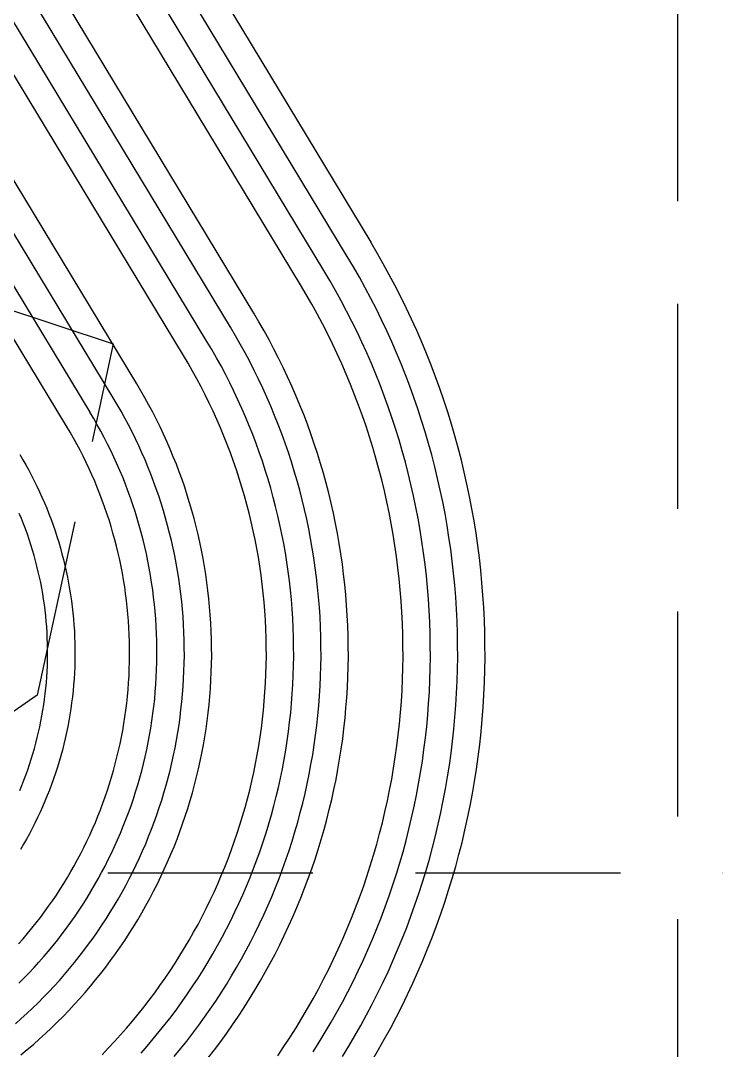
# Model space of a CAD drawing. Header units: inches. Extents: x 2439273 to 2445077, y 7048639 to 7057917.
# Drawn here: x 2443237 to 2443338.8, y 7054554.9 to 7054705.5 of the extents above; entities that cross this region are included whole.
import ezdxf

# ---------------------------------------------------------------- set-up
doc = ezdxf.new("R2010")
doc.units = ezdxf.units.IN
doc.header["$LTSCALE"] = 300
doc.header["$MEASUREMENT"] = 0
doc.linetypes.add('DASHEDX2', pattern=[0.165, 0.125, -0.04])
doc.linetypes.add('HIDDEN', pattern=[0.375, 0.25, -0.125])
for name, color, linetype in [('EC', 43, 'DASHEDX2'), ('GRID', 254, 'HIDDEN'), ('PC', 43, 'DASHEDX2')]:
    doc.layers.add(name, color=color, linetype=linetype)

msp = doc.modelspace()

# ---------------------------------------------------------------- linework, layer by layer
at = {"layer": 'EC', "color": 43, "linetype": 'DASHEDX2', "flags": 128}
msp.add_lwpolyline([(2443511.86, 7055435.69), (2443507.19, 7055433.93), (2443504.92, 7055421.65), (2443497.25, 7055420.13), (2443493.6, 7055414.26), (2443492.04, 7055408.71), (2443453.84, 7055338.29), (2443452.7, 7055338.52), (2443451.86, 7055336.53), (2443450.09, 7055338.2), (2443448.59, 7055338.18), (2443448.86, 7055335.31), (2443447.1, 7055324.38), (2443435.73, 7055265.16), (2443433.88, 7055220.34), (2443432.33, 7055199.94), (2443415, 7055185.53), (2443374.98, 7055140.83), (2443363.17, 7055125.15), (2443361.98, 7055125.32), (2443352.8, 7055115.4), (2443360.63, 7055100.65), (2443360.78, 7055026.45), (2443360.08, 7055002.86), (2443371.99, 7055000.24), (2443418.36, 7054969.02), (2443406.62, 7054944.25), (2443471.96, 7054977.42), (2443529.63, 7055009.81), (2443530.14, 7055004.94), (2443526.02, 7054979.98), (2443532.77, 7054960.1), (2443566.31, 7054989.6), (2443585.78, 7055037.99), (2443590.53, 7055042.01), (2443604.79, 7055023.27), (2443656.99, 7055029.71), (2443666.14, 7055031.02), (2443668.26, 7055035.44), (2443677.41, 7055035.82), (2443700.95, 7055032.28), (2443762.1, 7055059.05), (2443763.15, 7055060.24), (2443766.99, 7055058.73), (2443764.53, 7055055.73), (2443756.65, 7055051.52), (2443680.7, 7055010.81), (2443660.78, 7055001.76), (2443596.08, 7054965.38), (2443563.89, 7054949.67), (2443557.22, 7054967.25), (2443516.36, 7054938.06), (2443513.96, 7054938.18), (2443484.06, 7054953.25), (2443466.24, 7054946.57), (2443395.92, 7054911.21), (2443373.7, 7054893.59), (2443320.91, 7054852.94), (2443294.85, 7054833.78), (2443252.66, 7054806.13), (2443242.56, 7054802.47), (2443216.02, 7054772.74), (2443185.64, 7054756.34), (2443163.8, 7054743.97), (2443165.29, 7054737.85), (2443191.1, 7054747.48), (2443219.19, 7054668.57), (2443250.56, 7054658.22), (2443239.44, 7054606.81), (2443211.38, 7054587.7), (2443212.53, 7054520.04), (2443222.29, 7054468.32), (2443228.27, 7054442.89), (2443213.74, 7054431.04), (2443183.1, 7054359.82), (2443181.79, 7054352.66), (2443174.19, 7054331.77), (2443166.51, 7054304.53)], dxfattribs=at)
at = {"layer": 'GRID', "linetype": 'HIDDEN', "ltscale": 0.4}
for p, q in [((2443333.14, 7049369.08), (2443333.14, 7057765.42)), ((2439424.76, 7054580.82), (2444925.44, 7054580.82))]:
    msp.add_line(p, q, dxfattribs=at)
at = {"layer": 'PC', "color": 24, "linetype": 'Continuous', "flags": 128}
for points in [[(2443020.91, 7055115.24), (2443288.22, 7054673.07)], [(2443284.79, 7054671), (2443017.48, 7055113.17)], [(2443281.37, 7054668.93), (2443014.06, 7055111.1)], [(2443277.95, 7054666.86), (2443010.64, 7055109.03)], [(2443271.1, 7054662.72), (2443003.79, 7055104.89)], [(2443267.68, 7054660.65), (2443000.37, 7055102.82)], [(2443264.26, 7054658.58), (2442996.94, 7055100.75)], [(2443260.83, 7054656.51), (2442993.52, 7055098.69)], [(2443253.99, 7054652.37), (2442986.68, 7055094.55)], [(2443250.56, 7054650.3), (2442983.25, 7055092.48)], [(2442979.83, 7055090.41), (2443247.14, 7054648.23)], [(2443243.72, 7054646.16), (2442976.41, 7055088.34)], [(2443288.44, 7054553.4), (2443289.36, 7054554.97), (2443290.26, 7054556.56), (2443291.14, 7054558.16), (2443291.99, 7054559.77), (2443292.81, 7054561.39), (2443293.61, 7054563.03), (2443294.38, 7054564.68), (2443295.13, 7054566.34), (2443295.85, 7054568.02), (2443296.54, 7054569.7), (2443297.21, 7054571.4), (2443297.85, 7054573.1), (2443298.47, 7054574.82), (2443299.05, 7054576.54), (2443299.61, 7054578.28), (2443300.14, 7054580.02), (2443300.65, 7054581.77), (2443301.13, 7054583.53), (2443301.58, 7054585.29), (2443302, 7054587.07), (2443302.39, 7054588.85), (2443302.76, 7054590.63), (2443303.1, 7054592.42), (2443303.41, 7054594.22), (2443303.69, 7054596.02), (2443303.94, 7054597.82), (2443304.17, 7054599.63), (2443304.37, 7054601.44), (2443304.53, 7054603.26), (2443304.67, 7054605.07), (2443304.78, 7054606.89), (2443304.87, 7054608.71), (2443304.92, 7054610.53), (2443304.95, 7054612.35), (2443304.94, 7054614.18), (2443304.91, 7054616), (2443304.85, 7054617.82), (2443304.76, 7054619.64), (2443304.64, 7054621.46), (2443304.5, 7054623.27), (2443304.32, 7054625.09), (2443304.12, 7054626.9), (2443303.89, 7054628.71), (2443303.63, 7054630.51), (2443303.34, 7054632.31), (2443303.02, 7054634.1), (2443302.68, 7054635.89), (2443302.3, 7054637.68), (2443301.9, 7054639.45), (2443301.48, 7054641.22), (2443301.02, 7054642.99), (2443300.53, 7054644.74), (2443300.02, 7054646.49), (2443299.48, 7054648.23), (2443298.92, 7054649.97), (2443298.32, 7054651.69), (2443297.7, 7054653.4), (2443297.06, 7054655.11), (2443296.38, 7054656.8), (2443295.68, 7054658.48), (2443294.96, 7054660.15), (2443294.2, 7054661.81), (2443293.42, 7054663.46), (2443292.62, 7054665.09), (2443291.79, 7054666.71), (2443290.93, 7054668.32), (2443290.05, 7054669.92), (2443289.15, 7054671.5), (2443288.22, 7054673.07)], [(2443284.09, 7054553.96), (2443285.01, 7054555.46), (2443285.9, 7054556.98), (2443286.77, 7054558.51), (2443287.61, 7054560.05), (2443288.43, 7054561.61), (2443289.23, 7054563.18), (2443290, 7054564.76), (2443290.75, 7054566.35), (2443291.47, 7054567.95), (2443292.16, 7054569.57), (2443292.83, 7054571.2), (2443293.48, 7054572.83), (2443294.1, 7054574.48), (2443294.69, 7054576.14), (2443295.26, 7054577.8), (2443295.8, 7054579.48), (2443296.31, 7054581.16), (2443296.8, 7054582.85), (2443297.26, 7054584.55), (2443297.69, 7054586.25), (2443298.1, 7054587.96), (2443298.48, 7054589.68), (2443298.84, 7054591.4), (2443299.16, 7054593.13), (2443299.46, 7054594.87), (2443299.73, 7054596.6), (2443299.98, 7054598.35), (2443300.2, 7054600.09), (2443300.39, 7054601.84), (2443300.55, 7054603.59), (2443300.68, 7054605.35), (2443300.79, 7054607.1), (2443300.87, 7054608.86), (2443300.92, 7054610.62), (2443300.95, 7054612.38), (2443300.94, 7054614.14), (2443300.91, 7054615.9), (2443300.85, 7054617.66), (2443300.77, 7054619.41), (2443300.65, 7054621.17), (2443300.51, 7054622.92), (2443300.34, 7054624.67), (2443300.15, 7054626.42), (2443299.92, 7054628.17), (2443299.67, 7054629.91), (2443299.39, 7054631.64), (2443299.09, 7054633.38), (2443298.76, 7054635.1), (2443298.4, 7054636.83), (2443298.01, 7054638.54), (2443297.6, 7054640.25), (2443297.15, 7054641.96), (2443296.69, 7054643.65), (2443296.19, 7054645.34), (2443295.67, 7054647.02), (2443295.13, 7054648.69), (2443294.55, 7054650.36), (2443293.95, 7054652.01), (2443293.33, 7054653.66), (2443292.68, 7054655.29), (2443292, 7054656.91), (2443291.3, 7054658.53), (2443290.57, 7054660.13), (2443289.82, 7054661.72), (2443289.05, 7054663.3), (2443288.24, 7054664.86), (2443287.42, 7054666.42), (2443286.57, 7054667.96), (2443285.69, 7054669.48), (2443284.79, 7054671)], [(2443279.78, 7054554.64), (2443280.69, 7054556.07), (2443281.57, 7054557.52), (2443282.44, 7054558.98), (2443283.27, 7054560.45), (2443284.09, 7054561.94), (2443284.88, 7054563.44), (2443285.65, 7054564.96), (2443286.39, 7054566.48), (2443287.11, 7054568.02), (2443287.8, 7054569.57), (2443288.48, 7054571.12), (2443289.12, 7054572.69), (2443289.74, 7054574.27), (2443290.34, 7054575.86), (2443290.91, 7054577.46), (2443291.46, 7054579.06), (2443291.98, 7054580.68), (2443292.48, 7054582.3), (2443292.95, 7054583.93), (2443293.39, 7054585.57), (2443293.81, 7054587.21), (2443294.2, 7054588.86), (2443294.57, 7054590.52), (2443294.91, 7054592.18), (2443295.23, 7054593.84), (2443295.51, 7054595.52), (2443295.78, 7054597.19), (2443296.01, 7054598.87), (2443296.22, 7054600.56), (2443296.41, 7054602.24), (2443296.56, 7054603.93), (2443296.69, 7054605.62), (2443296.8, 7054607.32), (2443296.87, 7054609.01), (2443296.92, 7054610.71), (2443296.95, 7054612.4), (2443296.94, 7054614.1), (2443296.91, 7054615.8), (2443296.86, 7054617.49), (2443296.77, 7054619.19), (2443296.66, 7054620.88), (2443296.53, 7054622.57), (2443296.37, 7054624.26), (2443296.18, 7054625.94), (2443295.96, 7054627.63), (2443295.72, 7054629.31), (2443295.45, 7054630.98), (2443295.15, 7054632.65), (2443294.83, 7054634.32), (2443294.49, 7054635.98), (2443294.11, 7054637.63), (2443293.71, 7054639.28), (2443293.29, 7054640.92), (2443292.84, 7054642.56), (2443292.36, 7054644.19), (2443291.86, 7054645.81), (2443291.33, 7054647.42), (2443290.78, 7054649.02), (2443290.2, 7054650.62), (2443289.6, 7054652.21), (2443288.97, 7054653.78), (2443288.32, 7054655.35), (2443287.65, 7054656.9), (2443286.94, 7054658.45), (2443286.22, 7054659.98), (2443285.47, 7054661.5), (2443284.7, 7054663.01), (2443283.9, 7054664.51), (2443283.08, 7054666), (2443282.24, 7054667.47), (2443281.37, 7054668.93)], [(2443274.61, 7054554.08), (2443275.53, 7054555.43), (2443276.42, 7054556.8), (2443277.29, 7054558.18), (2443278.14, 7054559.57), (2443278.97, 7054560.98), (2443279.78, 7054562.4), (2443280.56, 7054563.84), (2443281.33, 7054565.28), (2443282.07, 7054566.74), (2443282.78, 7054568.21), (2443283.47, 7054569.69), (2443284.14, 7054571.18), (2443284.79, 7054572.68), (2443285.41, 7054574.19), (2443286.01, 7054575.71), (2443286.59, 7054577.24), (2443287.14, 7054578.77), (2443287.66, 7054580.32), (2443288.16, 7054581.88), (2443288.64, 7054583.44), (2443289.09, 7054585.01), (2443289.52, 7054586.58), (2443289.93, 7054588.17), (2443290.3, 7054589.76), (2443290.66, 7054591.35), (2443290.99, 7054592.95), (2443291.29, 7054594.56), (2443291.57, 7054596.17), (2443291.82, 7054597.78), (2443292.05, 7054599.4), (2443292.25, 7054601.02), (2443292.43, 7054602.64), (2443292.58, 7054604.27), (2443292.7, 7054605.9), (2443292.8, 7054607.53), (2443292.87, 7054609.16), (2443292.92, 7054610.79), (2443292.95, 7054612.43), (2443292.94, 7054614.06), (2443292.91, 7054615.69), (2443292.86, 7054617.33), (2443292.78, 7054618.96), (2443292.67, 7054620.59), (2443292.54, 7054622.22), (2443292.39, 7054623.84), (2443292.2, 7054625.47), (2443292, 7054627.09), (2443291.76, 7054628.7), (2443291.51, 7054630.32), (2443291.22, 7054631.93), (2443290.91, 7054633.53), (2443290.58, 7054635.13), (2443290.22, 7054636.72), (2443289.83, 7054638.31), (2443289.43, 7054639.89), (2443288.99, 7054641.47), (2443288.53, 7054643.03), (2443288.05, 7054644.59), (2443287.54, 7054646.15), (2443287.01, 7054647.69), (2443286.45, 7054649.23), (2443285.87, 7054650.76), (2443285.27, 7054652.27), (2443284.64, 7054653.78), (2443283.99, 7054655.28), (2443283.32, 7054656.77), (2443282.62, 7054658.24), (2443281.9, 7054659.71), (2443281.15, 7054661.16), (2443280.38, 7054662.61), (2443279.59, 7054664.04), (2443278.78, 7054665.45), (2443277.95, 7054666.86)], [(2443264.45, 7054553.76), (2443265.37, 7054554.95), (2443266.27, 7054556.16), (2443267.16, 7054557.38), (2443268.02, 7054558.62), (2443268.87, 7054559.86), (2443269.69, 7054561.13), (2443270.5, 7054562.4), (2443271.28, 7054563.69), (2443272.05, 7054564.99), (2443272.79, 7054566.3), (2443273.52, 7054567.62), (2443274.22, 7054568.96), (2443274.9, 7054570.3), (2443275.56, 7054571.66), (2443276.2, 7054573.02), (2443276.82, 7054574.4), (2443277.42, 7054575.78), (2443277.99, 7054577.18), (2443278.54, 7054578.58), (2443279.07, 7054579.99), (2443279.58, 7054581.41), (2443280.07, 7054582.84), (2443280.53, 7054584.27), (2443280.97, 7054585.72), (2443281.39, 7054587.16), (2443281.79, 7054588.62), (2443282.16, 7054590.08), (2443282.51, 7054591.55), (2443282.83, 7054593.02), (2443283.14, 7054594.5), (2443283.42, 7054595.98), (2443283.67, 7054597.46), (2443283.91, 7054598.95), (2443284.12, 7054600.45), (2443284.3, 7054601.94), (2443284.47, 7054603.44), (2443284.6, 7054604.95), (2443284.72, 7054606.45), (2443284.81, 7054607.95), (2443284.88, 7054609.46), (2443284.93, 7054610.97), (2443284.95, 7054612.48), (2443284.94, 7054613.98), (2443284.92, 7054615.49), (2443284.87, 7054617), (2443284.79, 7054618.5), (2443284.7, 7054620.01), (2443284.57, 7054621.51), (2443284.43, 7054623.01), (2443284.26, 7054624.51), (2443284.07, 7054626.01), (2443283.85, 7054627.5), (2443283.62, 7054628.99), (2443283.35, 7054630.47), (2443283.07, 7054631.95), (2443282.76, 7054633.43), (2443282.43, 7054634.9), (2443282.07, 7054636.37), (2443281.7, 7054637.83), (2443281.3, 7054639.28), (2443280.87, 7054640.73), (2443280.43, 7054642.17), (2443279.96, 7054643.6), (2443279.47, 7054645.03), (2443278.95, 7054646.45), (2443278.42, 7054647.86), (2443277.86, 7054649.26), (2443277.28, 7054650.65), (2443276.68, 7054652.03), (2443276.06, 7054653.4), (2443275.41, 7054654.77), (2443274.75, 7054656.12), (2443274.06, 7054657.46), (2443273.35, 7054658.79), (2443272.62, 7054660.11), (2443271.87, 7054661.42), (2443271.1, 7054662.72)], [(2443259.48, 7054553.98), (2443260.4, 7054555.1), (2443261.3, 7054556.23), (2443262.18, 7054557.37), (2443263.05, 7054558.53), (2443263.9, 7054559.7), (2443264.73, 7054560.88), (2443265.54, 7054562.08), (2443266.33, 7054563.29), (2443267.1, 7054564.51), (2443267.85, 7054565.75), (2443268.59, 7054566.99), (2443269.3, 7054568.25), (2443269.99, 7054569.52), (2443270.67, 7054570.79), (2443271.32, 7054572.08), (2443271.95, 7054573.38), (2443272.57, 7054574.69), (2443273.16, 7054576.01), (2443273.73, 7054577.34), (2443274.28, 7054578.67), (2443274.81, 7054580.02), (2443275.32, 7054581.37), (2443275.81, 7054582.73), (2443276.27, 7054584.1), (2443276.72, 7054585.47), (2443277.14, 7054586.85), (2443277.54, 7054588.24), (2443277.92, 7054589.64), (2443278.27, 7054591.04), (2443278.61, 7054592.44), (2443278.92, 7054593.85), (2443279.21, 7054595.27), (2443279.48, 7054596.69), (2443279.73, 7054598.11), (2443279.95, 7054599.54), (2443280.15, 7054600.97), (2443280.33, 7054602.41), (2443280.49, 7054603.84), (2443280.62, 7054605.28), (2443280.73, 7054606.72), (2443280.82, 7054608.17), (2443280.88, 7054609.61), (2443280.93, 7054611.05), (2443280.95, 7054612.5), (2443280.94, 7054613.94), (2443280.92, 7054615.39), (2443280.87, 7054616.83), (2443280.8, 7054618.28), (2443280.71, 7054619.72), (2443280.59, 7054621.16), (2443280.45, 7054622.6), (2443280.29, 7054624.03), (2443280.11, 7054625.47), (2443279.9, 7054626.9), (2443279.67, 7054628.32), (2443279.42, 7054629.75), (2443279.15, 7054631.17), (2443278.85, 7054632.58), (2443278.53, 7054633.99), (2443278.19, 7054635.4), (2443277.83, 7054636.79), (2443277.45, 7054638.19), (2443277.04, 7054639.58), (2443276.61, 7054640.96), (2443276.17, 7054642.33), (2443275.7, 7054643.7), (2443275.2, 7054645.05), (2443274.69, 7054646.41), (2443274.16, 7054647.75), (2443273.6, 7054649.08), (2443273.02, 7054650.41), (2443272.43, 7054651.72), (2443271.81, 7054653.03), (2443271.17, 7054654.33), (2443270.51, 7054655.61), (2443269.83, 7054656.89), (2443269.14, 7054658.15), (2443268.42, 7054659.41), (2443267.68, 7054660.65)], [(2443254.61, 7054554.46), (2443255.52, 7054555.5), (2443256.41, 7054556.55), (2443257.29, 7054557.62), (2443258.16, 7054558.7), (2443259, 7054559.79), (2443259.83, 7054560.9), (2443260.64, 7054562.02), (2443261.43, 7054563.15), (2443262.21, 7054564.3), (2443262.96, 7054565.45), (2443263.7, 7054566.62), (2443264.42, 7054567.8), (2443265.12, 7054568.99), (2443265.81, 7054570.2), (2443266.47, 7054571.41), (2443267.11, 7054572.63), (2443267.74, 7054573.86), (2443268.35, 7054575.11), (2443268.93, 7054576.36), (2443269.5, 7054577.62), (2443270.04, 7054578.89), (2443270.57, 7054580.17), (2443271.08, 7054581.45), (2443271.56, 7054582.75), (2443272.03, 7054584.05), (2443272.48, 7054585.36), (2443272.9, 7054586.67), (2443273.3, 7054587.99), (2443273.69, 7054589.32), (2443274.05, 7054590.66), (2443274.39, 7054592), (2443274.71, 7054593.34), (2443275.01, 7054594.69), (2443275.29, 7054596.04), (2443275.54, 7054597.4), (2443275.78, 7054598.76), (2443275.99, 7054600.13), (2443276.19, 7054601.5), (2443276.36, 7054602.87), (2443276.51, 7054604.24), (2443276.63, 7054605.62), (2443276.74, 7054607), (2443276.82, 7054608.38), (2443276.89, 7054609.76), (2443276.93, 7054611.14), (2443276.95, 7054612.52), (2443276.94, 7054613.91), (2443276.92, 7054615.29), (2443276.87, 7054616.67), (2443276.81, 7054618.05), (2443276.72, 7054619.43), (2443276.61, 7054620.81), (2443276.47, 7054622.18), (2443276.32, 7054623.56), (2443276.14, 7054624.93), (2443275.95, 7054626.3), (2443275.73, 7054627.66), (2443275.49, 7054629.02), (2443275.23, 7054630.38), (2443274.94, 7054631.73), (2443274.64, 7054633.08), (2443274.31, 7054634.42), (2443273.97, 7054635.76), (2443273.6, 7054637.1), (2443273.21, 7054638.42), (2443272.8, 7054639.74), (2443272.37, 7054641.06), (2443271.92, 7054642.36), (2443271.45, 7054643.66), (2443270.96, 7054644.96), (2443270.45, 7054646.24), (2443269.92, 7054647.52), (2443269.37, 7054648.78), (2443268.8, 7054650.04), (2443268.21, 7054651.29), (2443267.6, 7054652.53), (2443266.97, 7054653.76), (2443266.32, 7054654.98), (2443265.65, 7054656.19), (2443264.96, 7054657.39), (2443264.26, 7054658.58)], [(2443248.92, 7054554.23), (2443249.83, 7054555.18), (2443250.73, 7054556.15), (2443251.62, 7054557.12), (2443252.49, 7054558.12), (2443253.35, 7054559.12), (2443254.19, 7054560.14), (2443255.01, 7054561.17), (2443255.82, 7054562.21), (2443256.61, 7054563.27), (2443257.38, 7054564.34), (2443258.14, 7054565.42), (2443258.88, 7054566.51), (2443259.6, 7054567.62), (2443260.3, 7054568.73), (2443260.99, 7054569.86), (2443261.66, 7054571), (2443262.31, 7054572.14), (2443262.95, 7054573.3), (2443263.56, 7054574.47), (2443264.16, 7054575.64), (2443264.74, 7054576.83), (2443265.3, 7054578.03), (2443265.84, 7054579.23), (2443266.36, 7054580.44), (2443266.86, 7054581.66), (2443267.34, 7054582.89), (2443267.81, 7054584.12), (2443268.25, 7054585.37), (2443268.68, 7054586.62), (2443269.08, 7054587.87), (2443269.47, 7054589.13), (2443269.84, 7054590.4), (2443270.18, 7054591.67), (2443270.51, 7054592.95), (2443270.81, 7054594.24), (2443271.1, 7054595.52), (2443271.36, 7054596.82), (2443271.61, 7054598.11), (2443271.83, 7054599.41), (2443272.04, 7054600.72), (2443272.22, 7054602.02), (2443272.38, 7054603.33), (2443272.53, 7054604.64), (2443272.65, 7054605.96), (2443272.75, 7054607.27), (2443272.83, 7054608.59), (2443272.89, 7054609.91), (2443272.93, 7054611.23), (2443272.95, 7054612.55), (2443272.94, 7054613.87), (2443272.92, 7054615.19), (2443272.88, 7054616.5), (2443272.81, 7054617.82), (2443272.73, 7054619.14), (2443272.62, 7054620.45), (2443272.49, 7054621.77), (2443272.35, 7054623.08), (2443272.18, 7054624.39), (2443271.99, 7054625.69), (2443271.78, 7054627), (2443271.55, 7054628.3), (2443271.3, 7054629.59), (2443271.03, 7054630.88), (2443270.74, 7054632.17), (2443270.43, 7054633.45), (2443270.1, 7054634.73), (2443269.75, 7054636), (2443269.38, 7054637.27), (2443268.99, 7054638.53), (2443268.58, 7054639.78), (2443268.15, 7054641.03), (2443267.7, 7054642.27), (2443267.23, 7054643.51), (2443266.75, 7054644.73), (2443266.24, 7054645.95), (2443265.71, 7054647.16), (2443265.17, 7054648.36), (2443264.6, 7054649.55), (2443264.02, 7054650.74), (2443263.42, 7054651.91), (2443262.8, 7054653.08), (2443262.16, 7054654.23), (2443261.51, 7054655.38), (2443260.83, 7054656.51)], [(2443237.04, 7054554.2), (2443237.96, 7054554.97), (2443238.86, 7054555.74), (2443239.76, 7054556.53), (2443240.64, 7054557.34), (2443241.51, 7054558.16), (2443242.36, 7054558.99), (2443243.21, 7054559.84), (2443244.03, 7054560.7), (2443244.85, 7054561.57), (2443245.65, 7054562.45), (2443246.44, 7054563.35), (2443247.21, 7054564.26), (2443247.97, 7054565.18), (2443248.72, 7054566.11), (2443249.45, 7054567.06), (2443250.16, 7054568.01), (2443250.86, 7054568.98), (2443251.55, 7054569.96), (2443252.22, 7054570.95), (2443252.87, 7054571.94), (2443253.51, 7054572.95), (2443254.13, 7054573.97), (2443254.74, 7054575), (2443255.33, 7054576.04), (2443255.9, 7054577.09), (2443256.46, 7054578.14), (2443257, 7054579.21), (2443257.52, 7054580.28), (2443258.02, 7054581.36), (2443258.51, 7054582.45), (2443258.99, 7054583.55), (2443259.44, 7054584.65), (2443259.88, 7054585.76), (2443260.3, 7054586.88), (2443260.7, 7054588), (2443261.09, 7054589.13), (2443261.45, 7054590.27), (2443261.8, 7054591.41), (2443262.13, 7054592.56), (2443262.44, 7054593.71), (2443262.74, 7054594.87), (2443263.02, 7054596.03), (2443263.27, 7054597.19), (2443263.51, 7054598.36), (2443263.74, 7054599.54), (2443263.94, 7054600.71), (2443264.12, 7054601.89), (2443264.29, 7054603.07), (2443264.44, 7054604.26), (2443264.57, 7054605.45), (2443264.68, 7054606.63), (2443264.77, 7054607.82), (2443264.84, 7054609.02), (2443264.89, 7054610.21), (2443264.93, 7054611.4), (2443264.95, 7054612.6), (2443264.94, 7054613.79), (2443264.92, 7054614.98), (2443264.88, 7054616.18), (2443264.83, 7054617.37), (2443264.75, 7054618.56), (2443264.65, 7054619.75), (2443264.54, 7054620.94), (2443264.4, 7054622.12), (2443264.25, 7054623.31), (2443264.08, 7054624.49), (2443263.89, 7054625.67), (2443263.69, 7054626.84), (2443263.46, 7054628.02), (2443263.22, 7054629.19), (2443262.95, 7054630.35), (2443262.67, 7054631.51), (2443262.37, 7054632.67), (2443262.06, 7054633.82), (2443261.72, 7054634.96), (2443261.37, 7054636.1), (2443261, 7054637.24), (2443260.61, 7054638.37), (2443260.2, 7054639.49), (2443259.78, 7054640.6), (2443259.34, 7054641.71), (2443258.88, 7054642.82), (2443258.4, 7054643.91), (2443257.91, 7054645), (2443257.4, 7054646.08), (2443256.87, 7054647.15), (2443256.33, 7054648.21), (2443255.77, 7054649.27), (2443255.19, 7054650.31), (2443254.6, 7054651.35), (2443253.99, 7054652.37)], [(2443236.24, 7054558.76), (2443237.08, 7054559.51), (2443237.92, 7054560.27), (2443238.74, 7054561.05), (2443239.55, 7054561.84), (2443240.35, 7054562.64), (2443241.14, 7054563.45), (2443241.91, 7054564.28), (2443242.67, 7054565.11), (2443243.41, 7054565.96), (2443244.15, 7054566.83), (2443244.87, 7054567.7), (2443245.57, 7054568.58), (2443246.26, 7054569.48), (2443246.94, 7054570.38), (2443247.6, 7054571.3), (2443248.25, 7054572.23), (2443248.89, 7054573.16), (2443249.51, 7054574.11), (2443250.11, 7054575.06), (2443250.7, 7054576.03), (2443251.27, 7054577), (2443251.83, 7054577.99), (2443252.37, 7054578.98), (2443252.9, 7054579.98), (2443253.41, 7054580.99), (2443253.91, 7054582.01), (2443254.39, 7054583.03), (2443254.85, 7054584.06), (2443255.3, 7054585.1), (2443255.73, 7054586.15), (2443256.15, 7054587.2), (2443256.54, 7054588.26), (2443256.92, 7054589.32), (2443257.29, 7054590.39), (2443257.64, 7054591.47), (2443257.97, 7054592.55), (2443258.28, 7054593.64), (2443258.58, 7054594.73), (2443258.86, 7054595.82), (2443259.12, 7054596.92), (2443259.36, 7054598.03), (2443259.59, 7054599.14), (2443259.8, 7054600.25), (2443259.99, 7054601.36), (2443260.17, 7054602.48), (2443260.32, 7054603.6), (2443260.46, 7054604.72), (2443260.59, 7054605.85), (2443260.69, 7054606.97), (2443260.78, 7054608.1), (2443260.85, 7054609.23), (2443260.9, 7054610.36), (2443260.93, 7054611.49), (2443260.95, 7054612.62), (2443260.94, 7054613.75), (2443260.92, 7054614.88), (2443260.89, 7054616.01), (2443260.83, 7054617.14), (2443260.76, 7054618.27), (2443260.67, 7054619.4), (2443260.56, 7054620.52), (2443260.43, 7054621.65), (2443260.29, 7054622.77), (2443260.13, 7054623.89), (2443259.95, 7054625.01), (2443259.75, 7054626.12), (2443259.54, 7054627.23), (2443259.31, 7054628.34), (2443259.06, 7054629.44), (2443258.79, 7054630.54), (2443258.51, 7054631.63), (2443258.21, 7054632.72), (2443257.89, 7054633.81), (2443257.56, 7054634.89), (2443257.21, 7054635.96), (2443256.84, 7054637.03), (2443256.45, 7054638.1), (2443256.05, 7054639.15), (2443255.63, 7054640.21), (2443255.2, 7054641.25), (2443254.75, 7054642.29), (2443254.28, 7054643.32), (2443253.8, 7054644.34), (2443253.3, 7054645.35), (2443252.78, 7054646.36), (2443252.25, 7054647.36), (2443251.7, 7054648.35), (2443251.14, 7054649.33), (2443250.56, 7054650.3)], [(2443236.74, 7054564.68), (2443237.49, 7054565.44), (2443238.24, 7054566.21), (2443238.97, 7054566.99), (2443239.68, 7054567.78), (2443240.39, 7054568.58), (2443241.08, 7054569.39), (2443241.76, 7054570.22), (2443242.43, 7054571.05), (2443243.08, 7054571.9), (2443243.72, 7054572.75), (2443244.35, 7054573.62), (2443244.96, 7054574.49), (2443245.56, 7054575.38), (2443246.14, 7054576.27), (2443246.71, 7054577.18), (2443247.27, 7054578.09), (2443247.81, 7054579.01), (2443248.34, 7054579.94), (2443248.85, 7054580.87), (2443249.35, 7054581.82), (2443249.83, 7054582.77), (2443250.3, 7054583.73), (2443250.75, 7054584.7), (2443251.19, 7054585.67), (2443251.61, 7054586.65), (2443252.02, 7054587.64), (2443252.41, 7054588.63), (2443252.79, 7054589.63), (2443253.15, 7054590.64), (2443253.49, 7054591.65), (2443253.82, 7054592.67), (2443254.13, 7054593.69), (2443254.43, 7054594.72), (2443254.71, 7054595.75), (2443254.97, 7054596.78), (2443255.22, 7054597.82), (2443255.45, 7054598.86), (2443255.67, 7054599.91), (2443255.86, 7054600.96), (2443256.05, 7054602.01), (2443256.21, 7054603.07), (2443256.36, 7054604.12), (2443256.49, 7054605.18), (2443256.61, 7054606.25), (2443256.7, 7054607.31), (2443256.79, 7054608.38), (2443256.85, 7054609.44), (2443256.9, 7054610.51), (2443256.93, 7054611.58), (2443256.95, 7054612.64), (2443256.94, 7054613.71), (2443256.93, 7054614.78), (2443256.89, 7054615.85), (2443256.84, 7054616.91), (2443256.77, 7054617.98), (2443256.68, 7054619.05), (2443256.58, 7054620.11), (2443256.46, 7054621.17), (2443256.33, 7054622.23), (2443256.17, 7054623.29), (2443256, 7054624.34), (2443255.82, 7054625.39), (2443255.62, 7054626.44), (2443255.4, 7054627.49), (2443255.16, 7054628.53), (2443254.91, 7054629.57), (2443254.64, 7054630.6), (2443254.36, 7054631.63), (2443254.06, 7054632.66), (2443253.75, 7054633.68), (2443253.41, 7054634.69), (2443253.07, 7054635.7), (2443252.7, 7054636.71), (2443252.32, 7054637.7), (2443251.93, 7054638.7), (2443251.52, 7054639.68), (2443251.09, 7054640.66), (2443250.65, 7054641.64), (2443250.19, 7054642.6), (2443249.72, 7054643.56), (2443249.23, 7054644.51), (2443248.73, 7054645.45), (2443248.22, 7054646.39), (2443247.69, 7054647.32), (2443247.14, 7054648.23)], [(2443236.7, 7054570.44), (2443237.36, 7054571.2), (2443238.01, 7054571.96), (2443238.65, 7054572.74), (2443239.28, 7054573.52), (2443239.9, 7054574.32), (2443240.5, 7054575.12), (2443241.09, 7054575.94), (2443241.66, 7054576.76), (2443242.23, 7054577.59), (2443242.78, 7054578.44), (2443243.31, 7054579.29), (2443243.84, 7054580.14), (2443244.35, 7054581.01), (2443244.84, 7054581.88), (2443245.33, 7054582.77), (2443245.8, 7054583.66), (2443246.25, 7054584.55), (2443246.69, 7054585.46), (2443247.12, 7054586.37), (2443247.53, 7054587.28), (2443247.93, 7054588.21), (2443248.31, 7054589.14), (2443248.68, 7054590.07), (2443249.03, 7054591.01), (2443249.37, 7054591.96), (2443249.7, 7054592.91), (2443250, 7054593.87), (2443250.3, 7054594.83), (2443250.58, 7054595.79), (2443250.84, 7054596.76), (2443251.09, 7054597.74), (2443251.32, 7054598.72), (2443251.54, 7054599.7), (2443251.74, 7054600.68), (2443251.93, 7054601.67), (2443252.1, 7054602.66), (2443252.25, 7054603.65), (2443252.39, 7054604.65), (2443252.52, 7054605.65), (2443252.63, 7054606.65), (2443252.72, 7054607.65), (2443252.8, 7054608.65), (2443252.86, 7054609.65), (2443252.9, 7054610.66), (2443252.93, 7054611.66), (2443252.95, 7054612.67), (2443252.94, 7054613.67), (2443252.93, 7054614.68), (2443252.89, 7054615.68), (2443252.84, 7054616.69), (2443252.78, 7054617.69), (2443252.7, 7054618.69), (2443252.6, 7054619.69), (2443252.49, 7054620.69), (2443252.36, 7054621.69), (2443252.22, 7054622.68), (2443252.06, 7054623.68), (2443251.89, 7054624.67), (2443251.7, 7054625.65), (2443251.49, 7054626.64), (2443251.27, 7054627.62), (2443251.03, 7054628.6), (2443250.78, 7054629.57), (2443250.51, 7054630.54), (2443250.23, 7054631.5), (2443249.93, 7054632.46), (2443249.62, 7054633.42), (2443249.29, 7054634.37), (2443248.95, 7054635.31), (2443248.59, 7054636.25), (2443248.22, 7054637.19), (2443247.84, 7054638.12), (2443247.44, 7054639.04), (2443247.02, 7054639.95), (2443246.59, 7054640.86), (2443246.15, 7054641.77), (2443245.69, 7054642.66), (2443245.22, 7054643.55), (2443244.73, 7054644.43), (2443244.23, 7054645.3), (2443243.72, 7054646.16)], [(2443236.87, 7054642.03), (2443237.32, 7054641.27), (2443237.76, 7054640.51), (2443238.18, 7054639.74), (2443238.6, 7054638.96), (2443239, 7054638.18), (2443239.38, 7054637.39), (2443239.76, 7054636.59), (2443240.12, 7054635.79), (2443240.48, 7054634.98), (2443240.81, 7054634.17), (2443241.14, 7054633.35), (2443241.45, 7054632.53), (2443241.75, 7054631.71), (2443242.04, 7054630.87), (2443242.31, 7054630.04), (2443242.57, 7054629.2), (2443242.82, 7054628.35), (2443243.05, 7054627.5), (2443243.27, 7054626.65), (2443243.48, 7054625.8), (2443243.67, 7054624.94), (2443243.85, 7054624.08), (2443244.02, 7054623.22), (2443244.17, 7054622.35), (2443244.31, 7054621.48), (2443244.44, 7054620.61), (2443244.55, 7054619.74), (2443244.65, 7054618.86), (2443244.73, 7054617.99), (2443244.8, 7054617.11), (2443244.86, 7054616.23), (2443244.9, 7054615.35), (2443244.93, 7054614.48), (2443244.95, 7054613.6), (2443244.95, 7054612.72), (2443244.93, 7054611.84), (2443244.91, 7054610.96), (2443244.87, 7054610.08), (2443244.82, 7054609.2), (2443244.75, 7054608.32), (2443244.67, 7054607.45), (2443244.57, 7054606.57), (2443244.46, 7054605.7), (2443244.34, 7054604.83), (2443244.2, 7054603.96), (2443244.05, 7054603.09), (2443243.89, 7054602.23), (2443243.71, 7054601.37), (2443243.52, 7054600.51), (2443243.32, 7054599.65), (2443243.1, 7054598.8), (2443242.87, 7054597.95), (2443242.63, 7054597.11), (2443242.37, 7054596.27), (2443242.1, 7054595.43), (2443241.82, 7054594.6), (2443241.52, 7054593.77), (2443241.21, 7054592.94), (2443240.89, 7054592.13), (2443240.55, 7054591.31), (2443240.21, 7054590.5), (2443239.85, 7054589.7), (2443239.47, 7054588.91), (2443239.09, 7054588.11), (2443238.69, 7054587.33), (2443238.28, 7054586.55), (2443237.86, 7054585.78), (2443237.42, 7054585.02), (2443236.98, 7054584.26)], [(2443236.87, 7054592.87), (2443237.18, 7054593.62), (2443237.48, 7054594.38), (2443237.77, 7054595.14), (2443238.04, 7054595.91), (2443238.3, 7054596.69), (2443238.56, 7054597.46), (2443238.79, 7054598.25), (2443239.02, 7054599.03), (2443239.24, 7054599.82), (2443239.44, 7054600.61), (2443239.63, 7054601.4), (2443239.8, 7054602.2), (2443239.97, 7054603), (2443240.12, 7054603.8), (2443240.26, 7054604.61), (2443240.38, 7054605.42), (2443240.5, 7054606.23), (2443240.6, 7054607.04), (2443240.69, 7054607.85), (2443240.76, 7054608.66), (2443240.82, 7054609.48), (2443240.87, 7054610.29), (2443240.91, 7054611.11), (2443240.94, 7054611.92), (2443240.95, 7054612.74), (2443240.95, 7054613.56), (2443240.93, 7054614.37), (2443240.9, 7054615.19), (2443240.86, 7054616.01), (2443240.81, 7054616.82), (2443240.75, 7054617.64), (2443240.67, 7054618.45), (2443240.58, 7054619.26), (2443240.47, 7054620.07), (2443240.36, 7054620.88), (2443240.23, 7054621.69), (2443240.08, 7054622.49), (2443239.93, 7054623.29), (2443239.76, 7054624.09), (2443239.58, 7054624.89), (2443239.39, 7054625.68), (2443239.19, 7054626.47), (2443238.97, 7054627.26), (2443238.74, 7054628.04), (2443238.5, 7054628.82), (2443238.24, 7054629.6), (2443237.98, 7054630.37), (2443237.7, 7054631.14), (2443237.41, 7054631.9), (2443237.11, 7054632.66), (2443236.79, 7054633.42)]]:
    msp.add_lwpolyline(points, dxfattribs=at)

doc.saveas('drawing.dxf')
